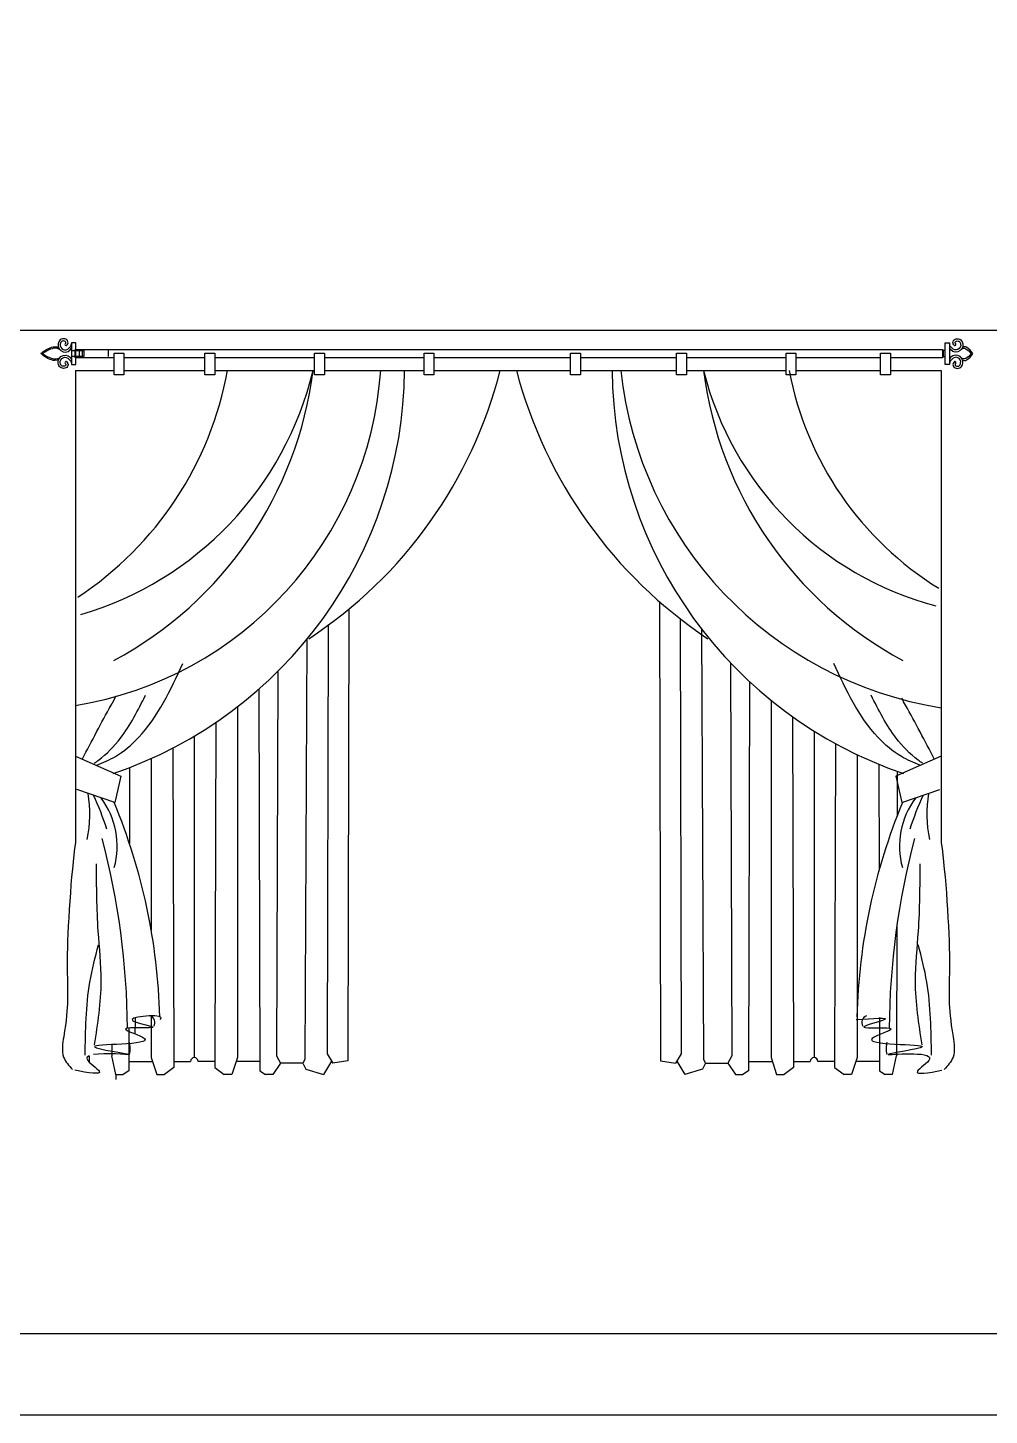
# Model space of a CAD drawing. Header units: inches. Extents: x 3.4 to 45.9, y 7.2 to 32.
# Drawn here: x 29.86 to 33.69, y 7.24 to 12.77 of the extents above; entities that cross this region are included whole.
import ezdxf

# ---------------------------------------------------------------- set-up
doc = ezdxf.new("R2010")
doc.units = ezdxf.units.IN
doc.header["$MEASUREMENT"] = 0
for name, color, linetype in [('02', 2, 'Continuous'), ('4', 4, 'Continuous'), ('kadrbm', 4, 'Continuous')]:
    doc.layers.add(name, color=color, linetype=linetype)

# ---------------------------------------------------------------- blocks, each defined once
blk = doc.blocks.new('kadrbm')
at = {"layer": 'kadrbm', "color": 4}
blk.add_lwpolyline([(0, 0), (0, 24.7972), (21, 24.7972), (21, 0), (0, 0)], close=True, dxfattribs=at)
blk.add_lwpolyline([(20.6631, 0.3257), (20.6631, 24.4603), (0.3369, 24.4603), (0.3369, 0.3257), (20.6631, 0.3257)], dxfattribs=at)

msp = doc.modelspace()

# ---------------------------------------------------------------- linework, layer by layer
at = {"layer": '02'}
for p, q in [((30.0649, 11.4808), (30.0649, 11.4567)), ((30.0769, 11.4808), (30.0769, 11.4567)), ((30.1807, 11.4808), (30.1807, 11.4567)), ((30.0501, 11.4015), (30.0501, 9.5186)), ((30.0501, 11.4015), (30.2046, 11.4015)), ((30.2438, 11.4015), (30.5666, 11.4015)), ((30.6057, 11.4015), (31.0047, 11.4015)), ((31.0427, 11.4015), (31.4406, 11.4015)), ((31.4798, 11.4015), (32.0244, 11.4015)), ((32.0635, 11.4015), (32.4467, 11.4015)), ((32.4859, 11.4015), (32.8838, 11.4015)), ((32.9229, 11.4015), (33.2604, 11.4015)), ((33.2995, 11.4015), (33.5023, 11.4015)), ((33.5023, 11.4015), (33.5023, 9.5186)), ((32.3784, 10.4803), (32.3834, 8.6497)), ((31.1409, 10.4505), (31.136, 8.6497)), ((32.4608, 10.4122), (32.4654, 8.6771)), ((31.0585, 10.3863), (31.054, 8.6771)), ((32.5463, 10.3714), (32.5549, 8.6547)), ((30.9729, 10.3296), (30.9644, 8.6547)), ((32.662, 10.2363), (32.6668, 8.6696)), ((30.8573, 10.2024), (30.8525, 8.6696)), ((30.7816, 10.1316), (30.7854, 8.6099)), ((32.7378, 10.1614), (32.734, 8.6099)), ((32.8235, 10.087), (32.8235, 8.6622)), ((30.6958, 10.0608), (30.6958, 8.6622)), ((32.9095, 10.0216), (32.9131, 8.6547)), ((30.6098, 9.9985), (30.6063, 8.6547)), ((32.9951, 9.9643), (32.9951, 8.6622)), ((30.5242, 9.9441), (30.5242, 8.6622)), ((33.0805, 9.9142), (33.0772, 8.6547)), ((30.0506, 9.8642), (30.2307, 9.7838)), ((30.3526, 9.8548), (30.3526, 9.1687)), ((30.4389, 9.8966), (30.4421, 8.6547)), ((33.1667, 9.8701), (33.1667, 8.6622)), ((33.5018, 9.8642), (33.3217, 9.7838)), ((30.2661, 9.8186), (30.2653, 9.5161)), ((33.2532, 9.8317), (33.2543, 9.4093)), ((33.3269, 9.8034), (33.3264, 9.6255)), ((30.2307, 9.7838), (30.207, 9.6796)), ((33.3217, 9.7838), (33.3454, 9.6796)), ((30.207, 9.6796), (30.0553, 9.7317)), ((33.3454, 9.6796), (33.497, 9.7317)), ((33.325, 9.1861), (33.3234, 8.6696)), ((30.3526, 8.8285), (30.3526, 8.6622)), ((33.2557, 8.8227), (33.2563, 8.6099)), ((30.2635, 8.7803), (30.2631, 8.6099)), ((30.1958, 8.714), (30.1959, 8.6696)), ((30.1047, 8.6695), (30.1047, 8.6451)), ((30.2109, 8.595), (30.1959, 8.6696)), ((30.2632, 8.6472), (30.3576, 8.6472)), ((30.3526, 8.6622), (30.375, 8.595)), ((30.4421, 8.6547), (30.4421, 8.623)), ((30.4421, 8.6472), (30.5093, 8.6472)), ((30.6063, 8.6472), (30.5392, 8.6472)), ((30.6063, 8.6547), (30.6063, 8.623)), ((30.6958, 8.6622), (30.6735, 8.595)), ((30.7853, 8.6472), (30.6909, 8.6472)), ((30.8674, 8.6398), (30.8376, 8.595)), ((30.8525, 8.6696), (30.8674, 8.6398)), ((30.957, 8.6398), (30.8674, 8.6398)), ((30.9644, 8.6547), (30.957, 8.6398)), ((30.957, 8.6398), (30.9688, 8.6161)), ((31.0711, 8.6485), (31.039, 8.595)), ((31.054, 8.6771), (31.0763, 8.6398)), ((31.136, 8.6497), (31.0763, 8.6398)), ((32.3834, 8.6497), (32.443, 8.6398)), ((32.4654, 8.6771), (32.443, 8.6398)), ((32.4482, 8.6485), (32.4803, 8.595)), ((32.5624, 8.6398), (32.5505, 8.6161)), ((32.5549, 8.6547), (32.5624, 8.6398)), ((32.5624, 8.6398), (32.6519, 8.6398)), ((32.6668, 8.6696), (32.6519, 8.6398)), ((32.6519, 8.6398), (32.6818, 8.595)), ((32.7341, 8.6472), (32.8285, 8.6472)), ((32.8235, 8.6622), (32.8459, 8.595)), ((32.9131, 8.6547), (32.9131, 8.623)), ((32.9131, 8.6472), (32.9802, 8.6472)), ((33.0772, 8.6472), (33.0101, 8.6472)), ((33.0772, 8.6547), (33.0772, 8.623)), ((33.1667, 8.6622), (33.1444, 8.595)), ((33.2562, 8.6472), (33.1618, 8.6472)), ((33.3085, 8.595), (33.3234, 8.6696)), ((30.2109, 8.595), (30.2109, 8.5752)), ((30.2109, 8.595), (30.2407, 8.595)), ((30.2631, 8.6099), (30.2407, 8.595)), ((30.375, 8.595), (30.4048, 8.595)), ((30.4421, 8.623), (30.4048, 8.595)), ((30.6063, 8.623), (30.6436, 8.595)), ((30.6735, 8.595), (30.6436, 8.595)), ((30.7854, 8.6099), (30.8078, 8.595)), ((30.8376, 8.595), (30.8078, 8.595)), ((30.9688, 8.6161), (31.039, 8.595)), ((32.5505, 8.6161), (32.4803, 8.595)), ((32.6818, 8.595), (32.7116, 8.595)), ((32.734, 8.6099), (32.7116, 8.595)), ((32.8459, 8.595), (32.8757, 8.595)), ((32.9131, 8.623), (32.8757, 8.595)), ((33.0772, 8.623), (33.1145, 8.595)), ((33.1444, 8.595), (33.1145, 8.595)), ((33.2563, 8.6099), (33.2787, 8.595)), ((33.3085, 8.595), (33.2787, 8.595))]:
    msp.add_line(p, q, dxfattribs=at)
for points in [[(30.0146, 11.5008, 0.688683), (30.0075, 11.5271, 0.473352), (29.9814, 11.5074, 0.892288), (30.0346, 11.4921)], [(30.0096, 11.5077, 0.720575), (30.0061, 11.5187, 0.501121), (29.9898, 11.5065, 0.788557), (30.0241, 11.4908, 0.235995), (30.0346, 11.5094)], [(33.5549, 11.5008, -0.688683), (33.562, 11.5271, -0.473352), (33.5881, 11.5074, -0.892288), (33.5349, 11.4921)], [(33.5599, 11.5077, -0.720575), (33.5633, 11.5187, -0.501121), (33.5796, 11.5065, -0.788557), (33.5453, 11.4908, -0.235995), (33.5349, 11.5094)], [(29.9825, 11.4437, -0.1573), (29.9546, 11.4435, -0.093653), (29.9122, 11.4688, -0.093653), (29.9546, 11.494, -0.1573), (29.9825, 11.4938)], [(29.9863, 11.4858, 0.193405), (29.957, 11.4885, 0.075792), (29.9192, 11.4688, 0.075792), (29.957, 11.449, 0.199532), (29.9872, 11.4522)], [(30.0146, 11.4367, -0.688683), (30.0075, 11.4104, -0.473352), (29.9814, 11.4302, -0.892288), (30.0346, 11.4454)], [(30.0096, 11.4298, -0.720575), (30.0061, 11.4188, -0.501121), (29.9898, 11.431, -0.788557), (30.0241, 11.4467, -0.235995), (30.0346, 11.4281)], [(33.5549, 11.4367, 0.688683), (33.562, 11.4104, 0.473352), (33.5881, 11.4302, 0.892288), (33.5349, 11.4454)], [(33.5599, 11.4298, 0.720575), (33.5633, 11.4188, 0.501121), (33.5796, 11.431, 0.788557), (33.5453, 11.4467, 0.235995), (33.5349, 11.4281)], [(33.5831, 11.4858, -0.331588), (33.6001, 11.4885, -0.11161), (33.6212, 11.4688, -0.11161), (33.6001, 11.449, -0.334857), (33.5823, 11.4522)], [(33.5869, 11.4437, 0.282714), (33.6025, 11.4435, 0.128098), (33.6283, 11.4688, 0.128098), (33.6025, 11.494, 0.282714), (33.5869, 11.4938)]]:
    msp.add_lwpolyline(points, format="xyb", dxfattribs=at)
for points in [[(30.0346, 11.4252), (30.0515, 11.4252), (30.0515, 11.5123), (30.0346, 11.5123)], [(33.5349, 11.4252), (33.518, 11.4252), (33.518, 11.5123), (33.5349, 11.5123)], [(30.2046, 11.4703), (30.2438, 11.4703), (30.2438, 11.3842), (30.2046, 11.3842)], [(30.5666, 11.4703), (30.6057, 11.4703), (30.6057, 11.3842), (30.5666, 11.3842)], [(31.0036, 11.4703), (31.0427, 11.4703), (31.0427, 11.3842), (31.0036, 11.3842)], [(31.4406, 11.4703), (31.4798, 11.4703), (31.4798, 11.3842), (31.4406, 11.3842)], [(32.0244, 11.4703), (32.0635, 11.4703), (32.0635, 11.3842), (32.0244, 11.3842)], [(32.4467, 11.4703), (32.4859, 11.4703), (32.4859, 11.3842), (32.4467, 11.3842)], [(32.8838, 11.4703), (32.9229, 11.4703), (32.9229, 11.3842), (32.8838, 11.3842)], [(33.2604, 11.4703), (33.2995, 11.4703), (33.2995, 11.3842), (33.2604, 11.3842)]]:
    msp.add_lwpolyline(points, close=True, dxfattribs=at)
for points in [[(30.0374, 11.4808), (30.0834, 11.4808), (30.0834, 11.4567), (30.0374, 11.4567)], [(30.2046, 11.4526), (30.0488, 11.4526), (30.0488, 11.4849), (33.5066, 11.4849), (33.5066, 11.4526), (33.2995, 11.4526)], [(30.5666, 11.4526), (30.2438, 11.4526)], [(31.0036, 11.4526), (30.6057, 11.4526)], [(31.4406, 11.4526), (31.0427, 11.4526)], [(32.0244, 11.4526), (31.4798, 11.4526)], [(32.4467, 11.4526), (32.0635, 11.4526)], [(32.8838, 11.4526), (32.4859, 11.4526)], [(33.2604, 11.4526), (32.9229, 11.4526)], [(33.518, 11.4808), (33.5095, 11.4808), (33.5095, 11.4567), (33.518, 11.4567)]]:
    msp.add_lwpolyline(points, dxfattribs=at)
for centre, radius, start, end in [((30.0129, 11.5048), 0.00434, 139.3684, 292.5581), ((33.5566, 11.5048), 0.00434, 247.4419, 40.6316), ((30.0129, 11.4327), 0.00434, 67.4419, 220.6316), ((29.8144, 11.5029), 1.4563, 279.313, 356.0152), ((29.3025, 11.6476), 1.3764, 303.387, 349.709), ((29.6936, 11.7154), 1.3415, 286.3641, 346.4788), ((29.6474, 11.4185), 1.7154, 288.8062, 359.4403), ((29.4826, 11.5922), 1.5273, 298.1665, 352.8359), ((29.9866, 11.8491), 1.8134, 303.2346, 345.7187), ((33.5933, 11.8687), 1.8449, 194.6608, 236.3859), ((33.905, 11.4185), 1.7154, 180.5597, 251.1938), ((33.7417, 11.5637), 1.5255, 186.0956, 260.9718), ((34.0698, 11.5922), 1.5273, 187.1641, 241.8335), ((33.8112, 11.7156), 1.2954, 194.0204, 255.2214), ((34.1798, 11.6448), 1.307, 190.7176, 238.2725), ((33.5566, 11.4327), 0.00434, 319.3684, 112.5581), ((29.6495, 9.6331), 0.4584, 347.2843, 10.3751), ((28.9505, 9.1742), 1.2882, 18.0511, 24.4869), ((29.8968, 9.505), 0.32, 344.5837, 36.8627), ((33.6556, 9.505), 0.32, 143.1373, 195.4163), ((34.6019, 9.1742), 1.2882, 155.5131, 161.9489), ((33.9029, 9.6331), 0.4584, 169.6249, 192.7157), ((27.9925, 8.7605), 2.3952, 1.5465, 22.5662), ((35.5599, 8.7605), 2.3952, 157.4338, 178.4535), ((27.1953, 8.7549), 3.0625, 0.4705, 14.7763), ((36.357, 8.7549), 3.0625, 165.2237, 179.5295), ((25.9905, 8.8695), 4.2994, 358.4937, 359.3535), ((30.3392, 8.8023), 0.0278, 327.8643, 72.1368), ((33.2132, 8.8023), 0.0278, 107.8632, 212.1357), ((30.5242, 8.6472), 0.0149, 0.0357, 179.9643), ((32.9951, 8.6472), 0.0149, 0.0357, 179.9643)]:
    msp.add_arc(centre, radius, start, end, dxfattribs=at)
for points in [[(30.1351, 9.8282), (30.2093, 9.8624), (30.3019, 9.9384), (30.4786, 10.2331)], [(33.4173, 9.8282), (33.3431, 9.8624), (33.2505, 9.9384), (33.0738, 10.2331)], [(30.1251, 9.8357), (30.1425, 9.8481), (30.2297, 9.9354), (30.3295, 10.107)], [(33.4273, 9.8357), (33.4099, 9.8481), (33.3227, 9.9354), (33.2229, 10.107)], [(30.1266, 8.7127), (30.1529, 8.9672), (30.1411, 9.1666), (30.1341, 9.4349)], [(33.4258, 8.7127), (33.3995, 8.9672), (33.4113, 9.1666), (33.4183, 9.4349)], [(30.0892, 8.6715), (30.1079, 8.9635), (30.1416, 9.1123)], [(33.4632, 8.6715), (33.4445, 8.9635), (33.4108, 9.1123)], [(30.2653, 8.6752), (30.269, 8.7014), (30.2653, 8.7239)], [(33.2871, 8.6752), (33.2834, 8.7014), (33.2871, 8.7239)]]:
    msp.add_spline(points, degree=3, dxfattribs=at)
for points, knots in [([(30.0778, 9.8531), (30.1155, 9.9247), (30.1599, 10.009), (30.2062, 10.0922), (30.2132, 10.1047)], [0, 0, 0, 0, 201.085636, 236.614172, 236.614172, 236.614172, 236.614172]), ([(33.4746, 9.8531), (33.4369, 9.9247), (33.3942, 10.0058), (33.3497, 10.0859), (33.3445, 10.0953)], [0, 0, 0, 0, 201.085636, 227.678841, 227.678841, 227.678841, 227.678841]), ([(30.0501, 9.5186), (30.0334, 9.4049), (30.0174, 9.1647), (30.0175, 8.9027), (30.0263, 8.8746), (29.9901, 8.6677), (30.0243, 8.6302), (30.0387, 8.6145)], [15.51169, 15.51169, 15.51169, 15.51169, 300.108086, 303.052071, 666.334543, 736.610655, 787.005171, 787.005171, 787.005171, 787.005171]), ([(33.5023, 9.5186), (33.519, 9.4049), (33.535, 9.1647), (33.5349, 8.9027), (33.5261, 8.8746), (33.5623, 8.6677), (33.5281, 8.6302), (33.5137, 8.6145)], [15.51169, 15.51169, 15.51169, 15.51169, 300.108086, 303.052071, 666.334543, 736.610655, 787.005171, 787.005171, 787.005171, 787.005171]), ([(30.3889, 8.8137), (30.4174, 8.8381), (30.1715, 8.8204), (30.4542, 8.7713), (30.1671, 8.7923), (30.4611, 8.7072), (29.9494, 8.7232), (30.3703, 8.662), (30.1692, 8.6821), (30.1222, 8.6743)], [0, 0, 0, 0, 107.066524, 190.602813, 294.345765, 374.133021, 565.986462, 697.594479, 812.374786, 812.374786, 812.374786, 812.374786]), ([(30.1047, 8.6695), (30.098, 8.6664), (30.0866, 8.6516), (30.192, 8.5856), (30.1012, 8.602), (30.0479, 8.6116)], [829.598992, 829.598992, 829.598992, 829.598992, 855.633883, 921.215625, 1014.075195, 1014.075195, 1014.075195, 1014.075195])]:
    msp.add_open_spline(points, degree=3, knots=knots, dxfattribs=at)
at = {"layer": '02', "start_tangent": (-0.758983, 0.651111)}
msp.add_spline([(33.1635, 8.8137), (33.2759, 8.8137), (33.1934, 8.7838), (33.3021, 8.7763), (33.2272, 8.7389), (33.4258, 8.7052), (33.2909, 8.6752), (33.4557, 8.6565), (33.407, 8.6078), (33.5045, 8.6116)], degree=3, dxfattribs=at)
at = {"layer": '4'}
msp.add_line((25.1032, 11.5622), (45.4294, 11.5622), dxfattribs=at)

# ---------------------------------------------------------------- block references
at = {"layer": 'kadrbm'}
msp.add_blockref('kadrbm', (24.8663, 7.2365), dxfattribs=at)

doc.saveas('drawing.dxf')
